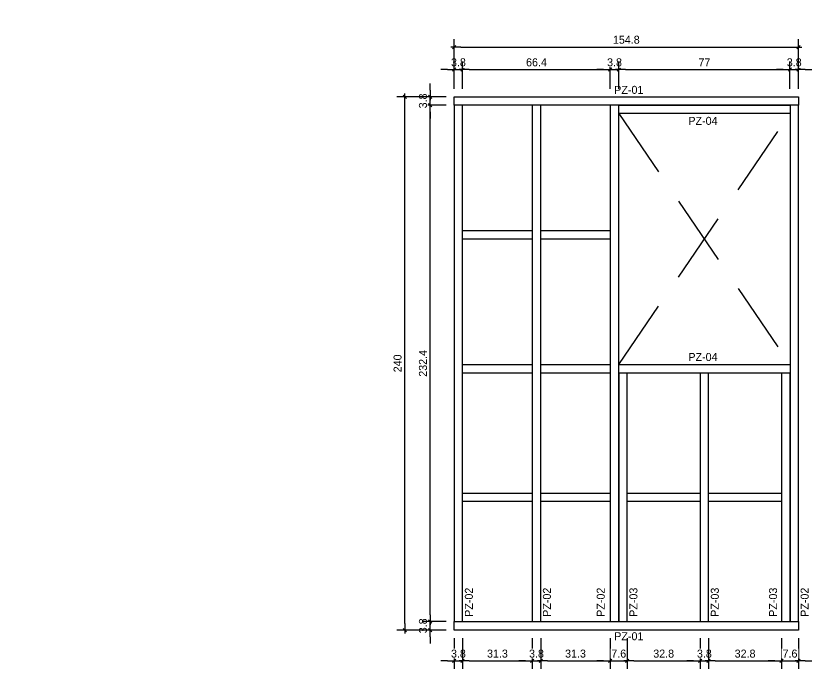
# Model space of a CAD drawing. Header units: millimetres. Extents: x 19458 to 19801, y 4351 to 4752.
# Drawn here: x 19529.226 to 19532.841, y 4504.776 to 4507.75 of the extents above; entities that cross this region are included whole.
import ezdxf

# ---------------------------------------------------------------- set-up
doc = ezdxf.new("R2010")
doc.units = ezdxf.units.MM
doc.linetypes.add('HIDDEN2', pattern=[4.7625, 3.175, -1.5875])
for name, color, linetype in [('0 @ 0.2', 7, 'Continuous'), ('cotas', 1, 'Continuous'), ('cotas @ 300', 1, 'Continuous'), ('cotas @ 400', 1, 'Continuous'), ('cotas @ 500', 1, 'Continuous'), ('PANELES PARED', 2, 'Continuous'), ('TEXTO @ 0.2', 2, 'Continuous')]:
    doc.layers.add(name, color=color, linetype=linetype)
doc.styles.add('century gothic', font='GOTHIC.TTF')
doc.styles.add('COTAS SMC', font='GOTHIC.TTF')
doc.dimstyles.new('ANOTATIVE 100 SMCONSTRUCCIONES', dxfattribs={"dimscale": 0, "dimtxt": 0.18, "dimasz": 0.15, "dimexe": 0.18, "dimexo": 0.09, "dimgap": 0.1, "dimtad": 1, "dimzin": 0, "dimdsep": 46, "dimtxsty": 'century gothic', "dimblk1": 'FLECHA1', "dimblk2": 'FLECHA1', "dimsah": 1, "dimcen": 0.18, "dimdle": 0.075, "dimclrd": 1, "dimclre": 1, "dimclrt": 2, "dimaunit": 1, "dimadec": 0, "dimazin": 0, "dimtfac": 0.75, "dimtix": 1, "dimtmove": 2, "dimatfit": 3, "dimfxl": 0.09, "dimtvp": 1.5, "dimtfill": 1, "dimtolj": 1, "dimtzin": 0, "dimarcsym": 0})
doc.dimstyles.new('ANOTATIVE CM SMCONSTRUCCIONES', dxfattribs={"dimscale": 0, "dimtxt": 0.18, "dimasz": 0.15, "dimexe": 0.18, "dimexo": 0.18, "dimgap": 0.07, "dimtad": 1, "dimdec": 1, "dimlfac": 100, "dimdsep": 46, "dimtxsty": 'century gothic', "dimblk1": 'FLECHA1', "dimblk2": 'FLECHA1', "dimsah": 1, "dimcen": 0.18, "dimdle": 0.075, "dimclrd": 1, "dimclre": 1, "dimclrt": 2, "dimaunit": 1, "dimadec": 0, "dimazin": 2, "dimtfac": 0.75, "dimtdec": 1, "dimtix": 1, "dimtmove": 2, "dimatfit": 3, "dimfxl": 0.09, "dimtvp": 1.5, "dimtfill": 1, "dimtolj": 1, "dimtzin": 0, "dimarcsym": 0})
doc.dimstyles.new('PIES SMCONSTRUCCIONES', dxfattribs={"dimscale": 0, "dimtxt": 0.18, "dimasz": 0.2, "dimexe": 0.18, "dimexo": 0, "dimgap": 0.1, "dimtad": 1, "dimdec": 0, "dimlfac": 39.370079, "dimzin": 0, "dimdsep": 46, "dimlunit": 4, "dimtxsty": 'COTAS SMC', "dimblk1": 'FLECHA1', "dimblk2": 'FLECHA1', "dimsah": 1, "dimcen": 0.2, "dimdle": 0.075, "dimclrd": 1, "dimclre": 1, "dimclrt": 2, "dimaunit": 1, "dimadec": 0, "dimazin": 0, "dimtfac": 0.75, "dimtdec": 0, "dimtix": 1, "dimtmove": 2, "dimatfit": 3, "dimfxl": 0.09, "dimtvp": 1.5, "dimtfill": 1, "dimtolj": 1, "dimtzin": 0, "dimarcsym": 0})

# ---------------------------------------------------------------- blocks, each defined once
blk = doc.blocks.new('FLECHA1')
at = {"color": 4}
blk.add_line((-0.246176, -0.248081), (0.248081, 0.25), dxfattribs=at)
at = {"color": 1}
blk.add_line((-1, 0), (0.496162, 0), dxfattribs=at)
blk = doc.blocks.new('*D1568')
at = {"layer": 'cotas', "color": 1, "lineweight": -2, "transparency": 16777216}
for p, q in [((19614.326, 4625.8448), (19614.326, 4700.8448)), ((19570.9836, 4550.8448), (19524.326, 4550.8448)), ((19614.326, 4548.4298), (19614.326, 4550.8448)), ((19570.5339, 4548.4298), (19524.326, 4548.4298)), ((19614.326, 4473.4298), (19614.326, 4398.4298))]:
    blk.add_line(p, q, dxfattribs=at)
at = {"layer": 'Defpoints', "color": 0, "transparency": 16777216}
for p in [(19614.326, 4550.8448), (19615.9836, 4550.8448), (19615.5339, 4548.4298)]:
    blk.add_point(p, dxfattribs=at)
at = {"layer": 'cotas', "color": 1, "lineweight": -2, "transparency": 16777216, "xscale": 75, "yscale": 75, "zscale": 75}
for p, rotation in [((19614.326, 4550.8448), 270), ((19614.326, 4548.4298), 90)]:
    blk.add_blockref('FLECHA1', p, dxfattribs=dict(at, rotation=rotation))
at = {"layer": 'cotas', "color": 2, "transparency": 16777216, "insert": (19517.3376, 4549.6373), "char_height": 90, "attachment_point": 5, "rotation": 90, "style": 'century gothic', "bg_fill": 3, "box_fill_scale": 1.1, "bg_fill_color": 256, "bg_fill_true_color": 13158600, "bg_fill_transparency": 0}
blk.add_mtext('\\A1;2.42', dxfattribs=at)
blk = doc.blocks.new('*D1614')
at = {"layer": 'cotas', "color": 1, "lineweight": -2, "transparency": 16777216}
for p, q in [((19614.326, 4595.8448), (19614.326, 4640.8448)), ((19588.9836, 4550.8448), (19560.326, 4550.8448)), ((19614.326, 4548.4298), (19614.326, 4550.8448)), ((19588.5339, 4548.4298), (19560.326, 4548.4298)), ((19614.326, 4503.4298), (19614.326, 4458.4298))]:
    blk.add_line(p, q, dxfattribs=at)
at = {"layer": 'Defpoints', "color": 0, "transparency": 16777216}
for p in [(19614.326, 4550.8448), (19615.9836, 4550.8448), (19615.5339, 4548.4298)]:
    blk.add_point(p, dxfattribs=at)
at = {"layer": 'cotas', "color": 1, "lineweight": -2, "transparency": 16777216, "xscale": 45, "yscale": 45, "zscale": 45}
for p, rotation in [((19614.326, 4550.8448), 270), ((19614.326, 4548.4298), 90)]:
    blk.add_blockref('FLECHA1', p, dxfattribs=dict(at, rotation=rotation))
at = {"layer": 'cotas', "color": 2, "transparency": 16777216, "insert": (19556.133, 4549.6373), "char_height": 54, "attachment_point": 5, "rotation": 90, "style": 'century gothic', "bg_fill": 3, "box_fill_scale": 1.1, "bg_fill_color": 256, "bg_fill_true_color": 13158600, "bg_fill_transparency": 0}
blk.add_mtext('\\A1;2.42', dxfattribs=at)
blk = doc.blocks.new('*D1620')
at = {"layer": 'cotas', "color": 1, "lineweight": -2, "transparency": 16777216}
for p, q in [((19614.326, 4610.8448), (19614.326, 4670.8448)), ((19579.9836, 4550.8448), (19542.326, 4550.8448)), ((19614.326, 4548.4298), (19614.326, 4550.8448)), ((19579.5339, 4548.4298), (19542.326, 4548.4298)), ((19614.326, 4488.4298), (19614.326, 4428.4298))]:
    blk.add_line(p, q, dxfattribs=at)
at = {"layer": 'Defpoints', "color": 0, "transparency": 16777216}
for p in [(19614.326, 4550.8448), (19615.9836, 4550.8448), (19615.5339, 4548.4298)]:
    blk.add_point(p, dxfattribs=at)
at = {"layer": 'cotas', "color": 1, "lineweight": -2, "transparency": 16777216, "xscale": 60, "yscale": 60, "zscale": 60}
for p, rotation in [((19614.326, 4550.8448), 270), ((19614.326, 4548.4298), 90)]:
    blk.add_blockref('FLECHA1', p, dxfattribs=dict(at, rotation=rotation))
at = {"layer": 'cotas', "color": 2, "transparency": 16777216, "insert": (19536.7353, 4549.6373), "char_height": 72, "attachment_point": 5, "rotation": 90, "style": 'century gothic', "bg_fill": 3, "box_fill_scale": 1.1, "bg_fill_color": 256, "bg_fill_true_color": 13158600, "bg_fill_transparency": 0}
blk.add_mtext('\\A1;2.42', dxfattribs=at)
blk = doc.blocks.new('*D1623')
at = {"layer": 'cotas', "color": 1, "lineweight": -2, "transparency": 16777216}
for p, q in [((19620.0128, 4651.7533), (19620.0128, 4751.7533)), ((19620.4168, 4551.7533), (19530.0128, 4551.7533)), ((19620.0128, 4550.5333), (19620.0128, 4551.7533)), ((19620.4168, 4550.5333), (19530.0128, 4550.5333)), ((19620.0128, 4450.5333), (19620.0128, 4350.5333))]:
    blk.add_line(p, q, dxfattribs=at)
at = {"layer": 'Defpoints', "color": 0, "transparency": 16777216}
for p in [(19620.0128, 4551.7533), (19620.4168, 4551.7533), (19620.4168, 4550.5333)]:
    blk.add_point(p, dxfattribs=at)
at = {"layer": 'cotas', "color": 1, "lineweight": -2, "transparency": 16777216, "xscale": 100, "yscale": 100, "zscale": 100}
for p, rotation in [((19620.0128, 4551.7533), 270), ((19620.0128, 4550.5333), 90)]:
    blk.add_blockref('FLECHA1', p, dxfattribs=dict(at, rotation=rotation))
at = {"layer": 'cotas', "color": 2, "transparency": 16777216, "insert": (19523.8809, 4551.1433), "char_height": 90, "attachment_point": 5, "rotation": 90, "style": 'COTAS SMC', "bg_fill": 3, "box_fill_scale": 1.1, "bg_fill_color": 256, "bg_fill_true_color": 13158600, "bg_fill_transparency": 0}
blk.add_mtext("\\A1;4'", dxfattribs=at)
blk = doc.blocks.new('PP6')
at = {"layer": 'PANELES PARED', "color": 8, "linetype": 'HIDDEN2', "ltscale": 0.1}
for p, q in [((19434.1009, 4498.7212), (19434.8709, 4497.5918)), ((19434.1009, 4497.5918), (19434.8709, 4498.7212))]:
    blk.add_line(p, q, dxfattribs=at)
at = {"layer": 'PANELES PARED'}
for points in [[(19434.9089, 4498.7972), (19434.9089, 4498.7592), (19433.3609, 4498.7592), (19433.3609, 4498.7972)], [(19433.3989, 4498.7592), (19433.3609, 4498.7592), (19433.3609, 4496.4352), (19433.3989, 4496.4352)], [(19433.7499, 4498.7592), (19433.7119, 4498.7592), (19433.7119, 4496.4352), (19433.7499, 4496.4352)], [(19434.1009, 4498.7592), (19434.0629, 4498.7592), (19434.0629, 4496.4352), (19434.1009, 4496.4352)], [(19434.8709, 4498.7592), (19434.8709, 4498.7212), (19434.1009, 4498.7212), (19434.1009, 4498.7592)], [(19434.9089, 4498.7592), (19434.8709, 4498.7592), (19434.8709, 4496.4352), (19434.9089, 4496.4352)], [(19433.7119, 4498.1945), (19433.7119, 4498.1565), (19433.3989, 4498.1565), (19433.3989, 4498.1945)], [(19434.0629, 4498.1945), (19434.0629, 4498.1565), (19433.7499, 4498.1565), (19433.7499, 4498.1945)], [(19433.7119, 4497.5918), (19433.7119, 4497.5538), (19433.3989, 4497.5538), (19433.3989, 4497.5918)], [(19434.0629, 4497.5918), (19434.0629, 4497.5538), (19433.7499, 4497.5538), (19433.7499, 4497.5918)], [(19434.8709, 4497.5918), (19434.8709, 4497.5538), (19434.1009, 4497.5538), (19434.1009, 4497.5918)], [(19434.1389, 4497.5538), (19434.1009, 4497.5538), (19434.1009, 4496.4352), (19434.1389, 4496.4352)], [(19434.5049, 4497.5538), (19434.4669, 4497.5538), (19434.4669, 4496.4352), (19434.5049, 4496.4352)], [(19434.8709, 4497.5538), (19434.8329, 4497.5538), (19434.8329, 4496.4352), (19434.8709, 4496.4352)], [(19433.7119, 4497.0135), (19433.7119, 4496.9755), (19433.3989, 4496.9755), (19433.3989, 4497.0135)], [(19434.0629, 4497.0135), (19434.0629, 4496.9755), (19433.7499, 4496.9755), (19433.7499, 4497.0135)], [(19434.4669, 4497.0135), (19434.4669, 4496.9755), (19434.1389, 4496.9755), (19434.1389, 4497.0135)], [(19434.8329, 4497.0135), (19434.8329, 4496.9755), (19434.5049, 4496.9755), (19434.5049, 4497.0135)], [(19434.9089, 4496.4352), (19434.9089, 4496.3972), (19433.3609, 4496.3972), (19433.3609, 4496.4352)]]:
    blk.add_lwpolyline(points, close=True, dxfattribs=at)
blk = doc.blocks.new('*D313')
at = {"color": 1, "lineweight": -2, "transparency": 16777216}
for p, q in [((19531.0888, 4505.0553), (19531.0888, 4505.0853)), ((19531.1602, 4505.0253), (19531.0528, 4505.0253)), ((19531.0888, 4504.9873), (19531.0888, 4505.0253)), ((19531.1602, 4504.9873), (19531.0528, 4504.9873)), ((19531.0888, 4504.9573), (19531.0888, 4504.9273))]:
    blk.add_line(p, q, dxfattribs=at)
at = {"layer": 'Defpoints', "color": 0, "transparency": 16777216}
for p in [(19531.1962, 4505.0253), (19531.1962, 4504.9873)]:
    blk.add_point(p, dxfattribs=at)
at = {"color": 1, "lineweight": -2, "transparency": 16777216, "xscale": 0.03, "yscale": 0.03, "zscale": 0.03}
for p, rotation in [((19531.0888, 4505.0253), 270), ((19531.0888, 4504.9873), 90)]:
    blk.add_blockref('FLECHA1', p, dxfattribs=dict(at, rotation=rotation))
at = {"color": 2, "transparency": 16777216, "insert": (19531.0559, 4505.0063), "char_height": 0.036, "attachment_point": 5, "rotation": 90, "style": 'century gothic', "bg_fill": 3, "box_fill_scale": 1.1, "bg_fill_color": 256, "bg_fill_true_color": 13158600, "bg_fill_transparency": 0}
blk.add_mtext('\\A1;3.8', dxfattribs=at)
at = {"layer": 'Defpoints', "color": 0, "transparency": 16777216}
blk.add_point((19531.0888, 4505.0253), dxfattribs=at)
blk = doc.blocks.new('*D314')
at = {"color": 1, "lineweight": -2, "transparency": 16777216}
for p, q in [((19531.1602, 4507.3493), (19531.0528, 4507.3493)), ((19531.0888, 4505.0553), (19531.0888, 4507.3193)), ((19531.1602, 4505.0253), (19531.0528, 4505.0253))]:
    blk.add_line(p, q, dxfattribs=at)
at = {"layer": 'Defpoints', "color": 0, "transparency": 16777216}
for p in [(19531.0888, 4507.3493), (19531.1962, 4507.3493), (19531.1962, 4505.0253)]:
    blk.add_point(p, dxfattribs=at)
at = {"color": 1, "lineweight": -2, "transparency": 16777216, "xscale": 0.03, "yscale": 0.03, "zscale": 0.03}
for p, rotation in [((19531.0888, 4507.3493), 90), ((19531.0888, 4505.0253), 270)]:
    blk.add_blockref('FLECHA1', p, dxfattribs=dict(at, rotation=rotation))
at = {"color": 2, "transparency": 16777216, "insert": (19531.0559, 4506.1873), "char_height": 0.036, "attachment_point": 5, "rotation": 90, "style": 'century gothic', "bg_fill": 3, "box_fill_scale": 1.1, "bg_fill_color": 256, "bg_fill_true_color": 13158600, "bg_fill_transparency": 0}
blk.add_mtext('\\A1;232.4', dxfattribs=at)
blk = doc.blocks.new('*D315')
at = {"color": 1, "lineweight": -2, "transparency": 16777216}
for p, q in [((19531.0888, 4507.4173), (19531.0888, 4507.4473)), ((19531.1602, 4507.3873), (19531.0528, 4507.3873)), ((19531.0888, 4507.3493), (19531.0888, 4507.3873)), ((19531.1602, 4507.3493), (19531.0528, 4507.3493)), ((19531.0888, 4507.3193), (19531.0888, 4507.2893))]:
    blk.add_line(p, q, dxfattribs=at)
at = {"layer": 'Defpoints', "color": 0, "transparency": 16777216}
for p in [(19531.1962, 4507.3873), (19531.1962, 4507.3493)]:
    blk.add_point(p, dxfattribs=at)
at = {"color": 1, "lineweight": -2, "transparency": 16777216, "xscale": 0.03, "yscale": 0.03, "zscale": 0.03}
for p, rotation in [((19531.0888, 4507.3873), 270), ((19531.0888, 4507.3493), 90)]:
    blk.add_blockref('FLECHA1', p, dxfattribs=dict(at, rotation=rotation))
at = {"color": 2, "transparency": 16777216, "insert": (19531.0559, 4507.3683), "char_height": 0.036, "attachment_point": 5, "rotation": 90, "style": 'century gothic', "bg_fill": 3, "box_fill_scale": 1.1, "bg_fill_color": 256, "bg_fill_true_color": 13158600, "bg_fill_transparency": 0}
blk.add_mtext('\\A1;3.8', dxfattribs=at)
at = {"layer": 'Defpoints', "color": 0, "transparency": 16777216}
blk.add_point((19531.0888, 4507.3873), dxfattribs=at)
blk = doc.blocks.new('*D316')
at = {"color": 1, "lineweight": -2, "transparency": 16777216}
for p, q in [((19531.1602, 4507.3873), (19530.9387, 4507.3873)), ((19530.9747, 4505.0173), (19530.9747, 4507.3573)), ((19531.1602, 4504.9873), (19530.9387, 4504.9873))]:
    blk.add_line(p, q, dxfattribs=at)
at = {"layer": 'Defpoints', "color": 0, "transparency": 16777216}
for p in [(19530.9747, 4507.3873), (19531.1962, 4507.3873), (19531.1962, 4504.9873)]:
    blk.add_point(p, dxfattribs=at)
at = {"color": 1, "lineweight": -2, "transparency": 16777216, "xscale": 0.03, "yscale": 0.03, "zscale": 0.03}
for p, rotation in [((19530.9747, 4507.3873), 90), ((19530.9747, 4504.9873), 270)]:
    blk.add_blockref('FLECHA1', p, dxfattribs=dict(at, rotation=rotation))
at = {"color": 2, "transparency": 16777216, "insert": (19530.9418, 4506.1873), "char_height": 0.036, "attachment_point": 5, "rotation": 90, "style": 'century gothic', "bg_fill": 3, "box_fill_scale": 1.1, "bg_fill_color": 256, "bg_fill_true_color": 13158600, "bg_fill_transparency": 0}
blk.add_mtext('\\A1;240', dxfattribs=at)
blk = doc.blocks.new('*D317')
at = {"color": 1, "lineweight": -2, "transparency": 16777216}
for p, q in [((19531.1962, 4507.4233), (19531.1962, 4507.545)), ((19531.2342, 4507.4233), (19531.2342, 4507.545)), ((19531.1662, 4507.509), (19531.1362, 4507.509)), ((19531.1962, 4507.509), (19531.2342, 4507.509)), ((19531.2642, 4507.509), (19531.2942, 4507.509))]:
    blk.add_line(p, q, dxfattribs=at)
at = {"layer": 'Defpoints', "color": 0, "transparency": 16777216}
for p in [(19531.1962, 4507.3873), (19531.2342, 4507.3873)]:
    blk.add_point(p, dxfattribs=at)
at = {"color": 1, "lineweight": -2, "transparency": 16777216, "xscale": 0.03, "yscale": 0.03, "zscale": 0.03}
blk.add_blockref('FLECHA1', (19531.1962, 4507.509), dxfattribs=at)
at = {"color": 1, "lineweight": -2, "transparency": 16777216, "xscale": 0.03, "yscale": 0.03, "zscale": 0.03, "rotation": 180}
blk.add_blockref('FLECHA1', (19531.2342, 4507.509), dxfattribs=at)
at = {"color": 2, "transparency": 16777216, "insert": (19531.2152, 4507.5419), "char_height": 0.036, "attachment_point": 5, "style": 'century gothic', "bg_fill": 3, "box_fill_scale": 1.1, "bg_fill_color": 256, "bg_fill_true_color": 13158600, "bg_fill_transparency": 0}
blk.add_mtext('\\A1;3.8', dxfattribs=at)
at = {"layer": 'Defpoints', "color": 0, "transparency": 16777216}
blk.add_point((19531.2342, 4507.509), dxfattribs=at)
blk = doc.blocks.new('*D318')
at = {"color": 1, "lineweight": -2, "transparency": 16777216}
for p, q in [((19531.2342, 4507.4233), (19531.2342, 4507.545)), ((19531.8982, 4507.4233), (19531.8982, 4507.545)), ((19531.2642, 4507.509), (19531.8682, 4507.509))]:
    blk.add_line(p, q, dxfattribs=at)
at = {"layer": 'Defpoints', "color": 0, "transparency": 16777216}
for p in [(19531.8982, 4507.509), (19531.2342, 4507.3873), (19531.8982, 4507.3873)]:
    blk.add_point(p, dxfattribs=at)
at = {"color": 1, "lineweight": -2, "transparency": 16777216, "xscale": 0.03, "yscale": 0.03, "zscale": 0.03, "rotation": 180}
blk.add_blockref('FLECHA1', (19531.2342, 4507.509), dxfattribs=at)
at = {"color": 1, "lineweight": -2, "transparency": 16777216, "xscale": 0.03, "yscale": 0.03, "zscale": 0.03}
blk.add_blockref('FLECHA1', (19531.8982, 4507.509), dxfattribs=at)
at = {"color": 2, "transparency": 16777216, "insert": (19531.5662, 4507.5419), "char_height": 0.036, "attachment_point": 5, "style": 'century gothic', "bg_fill": 3, "box_fill_scale": 1.1, "bg_fill_color": 256, "bg_fill_true_color": 13158600, "bg_fill_transparency": 0}
blk.add_mtext('\\A1;66.4', dxfattribs=at)
blk = doc.blocks.new('*D319')
at = {"color": 1, "lineweight": -2, "transparency": 16777216}
for p, q in [((19532.7062, 4507.4233), (19532.7062, 4507.545)), ((19532.7442, 4507.4233), (19532.7442, 4507.545)), ((19532.6762, 4507.509), (19532.6462, 4507.509)), ((19532.7062, 4507.509), (19532.7442, 4507.509)), ((19532.7742, 4507.509), (19532.8042, 4507.509))]:
    blk.add_line(p, q, dxfattribs=at)
at = {"layer": 'Defpoints', "color": 0, "transparency": 16777216}
for p in [(19532.7062, 4507.3873), (19532.7442, 4507.3873)]:
    blk.add_point(p, dxfattribs=at)
at = {"color": 1, "lineweight": -2, "transparency": 16777216, "xscale": 0.03, "yscale": 0.03, "zscale": 0.03}
blk.add_blockref('FLECHA1', (19532.7062, 4507.509), dxfattribs=at)
at = {"color": 1, "lineweight": -2, "transparency": 16777216, "xscale": 0.03, "yscale": 0.03, "zscale": 0.03, "rotation": 180}
blk.add_blockref('FLECHA1', (19532.7442, 4507.509), dxfattribs=at)
at = {"color": 2, "transparency": 16777216, "insert": (19532.7252, 4507.5419), "char_height": 0.036, "attachment_point": 5, "style": 'century gothic', "bg_fill": 3, "box_fill_scale": 1.1, "bg_fill_color": 256, "bg_fill_true_color": 13158600, "bg_fill_transparency": 0}
blk.add_mtext('\\A1;3.8', dxfattribs=at)
at = {"layer": 'Defpoints', "color": 0, "transparency": 16777216}
blk.add_point((19532.7442, 4507.509), dxfattribs=at)
blk = doc.blocks.new('*D320')
at = {"color": 1, "lineweight": -2, "transparency": 16777216}
for p, q in [((19531.1962, 4507.4233), (19531.1962, 4507.6466)), ((19532.7442, 4507.4233), (19532.7442, 4507.6466)), ((19531.2262, 4507.6106), (19532.7142, 4507.6106))]:
    blk.add_line(p, q, dxfattribs=at)
at = {"layer": 'Defpoints', "color": 0, "transparency": 16777216}
for p in [(19532.7442, 4507.6106), (19531.1962, 4507.3873), (19532.7442, 4507.3873)]:
    blk.add_point(p, dxfattribs=at)
at = {"color": 1, "lineweight": -2, "transparency": 16777216, "xscale": 0.03, "yscale": 0.03, "zscale": 0.03, "rotation": 180}
blk.add_blockref('FLECHA1', (19531.1962, 4507.6106), dxfattribs=at)
at = {"color": 1, "lineweight": -2, "transparency": 16777216, "xscale": 0.03, "yscale": 0.03, "zscale": 0.03}
blk.add_blockref('FLECHA1', (19532.7442, 4507.6106), dxfattribs=at)
at = {"color": 2, "transparency": 16777216, "insert": (19531.9702, 4507.6435), "char_height": 0.036, "attachment_point": 5, "style": 'century gothic', "bg_fill": 3, "box_fill_scale": 1.1, "bg_fill_color": 256, "bg_fill_true_color": 13158600, "bg_fill_transparency": 0}
blk.add_mtext('\\A1;154.8', dxfattribs=at)
blk = doc.blocks.new('*D321')
at = {"color": 1, "lineweight": -2, "transparency": 16777216}
for p, q in [((19531.8982, 4507.4233), (19531.8982, 4507.545)), ((19531.9362, 4507.4233), (19531.9362, 4507.545)), ((19531.8682, 4507.509), (19531.8382, 4507.509)), ((19531.8982, 4507.509), (19531.9362, 4507.509)), ((19531.9662, 4507.509), (19531.9962, 4507.509))]:
    blk.add_line(p, q, dxfattribs=at)
at = {"layer": 'Defpoints', "color": 0, "transparency": 16777216}
for p in [(19531.8982, 4507.3873), (19531.9362, 4507.3873)]:
    blk.add_point(p, dxfattribs=at)
at = {"color": 1, "lineweight": -2, "transparency": 16777216, "xscale": 0.03, "yscale": 0.03, "zscale": 0.03}
blk.add_blockref('FLECHA1', (19531.8982, 4507.509), dxfattribs=at)
at = {"color": 1, "lineweight": -2, "transparency": 16777216, "xscale": 0.03, "yscale": 0.03, "zscale": 0.03, "rotation": 180}
blk.add_blockref('FLECHA1', (19531.9362, 4507.509), dxfattribs=at)
at = {"color": 2, "transparency": 16777216, "insert": (19531.9172, 4507.5419), "char_height": 0.036, "attachment_point": 5, "style": 'century gothic', "bg_fill": 3, "box_fill_scale": 1.1, "bg_fill_color": 256, "bg_fill_true_color": 13158600, "bg_fill_transparency": 0}
blk.add_mtext('\\A1;3.8', dxfattribs=at)
at = {"layer": 'Defpoints', "color": 0, "transparency": 16777216}
blk.add_point((19531.9362, 4507.509), dxfattribs=at)
blk = doc.blocks.new('*D322')
at = {"color": 1, "lineweight": -2, "transparency": 16777216}
for p, q in [((19531.9362, 4507.4233), (19531.9362, 4507.545)), ((19532.7062, 4507.4233), (19532.7062, 4507.545)), ((19531.9662, 4507.509), (19532.6762, 4507.509))]:
    blk.add_line(p, q, dxfattribs=at)
at = {"layer": 'Defpoints', "color": 0, "transparency": 16777216}
for p in [(19532.7062, 4507.509), (19531.9362, 4507.3873), (19532.7062, 4507.3873)]:
    blk.add_point(p, dxfattribs=at)
at = {"color": 1, "lineweight": -2, "transparency": 16777216, "xscale": 0.03, "yscale": 0.03, "zscale": 0.03, "rotation": 180}
blk.add_blockref('FLECHA1', (19531.9362, 4507.509), dxfattribs=at)
at = {"color": 1, "lineweight": -2, "transparency": 16777216, "xscale": 0.03, "yscale": 0.03, "zscale": 0.03}
blk.add_blockref('FLECHA1', (19532.7062, 4507.509), dxfattribs=at)
at = {"color": 2, "transparency": 16777216, "insert": (19532.3212, 4507.5414), "char_height": 0.036, "attachment_point": 5, "style": 'century gothic', "bg_fill": 3, "box_fill_scale": 1.1, "bg_fill_color": 256, "bg_fill_true_color": 13158600, "bg_fill_transparency": 0}
blk.add_mtext('\\A1;77', dxfattribs=at)
blk = doc.blocks.new('*D338')
at = {"color": 1, "lineweight": -2, "transparency": 16777216}
for p, q in [((19531.1962, 4504.9513), (19531.1962, 4504.8121)), ((19531.2342, 4504.9513), (19531.2342, 4504.8121)), ((19531.1662, 4504.8481), (19531.1362, 4504.8481)), ((19531.1962, 4504.8481), (19531.2342, 4504.8481)), ((19531.2642, 4504.8481), (19531.2942, 4504.8481))]:
    blk.add_line(p, q, dxfattribs=at)
at = {"layer": 'Defpoints', "color": 0, "transparency": 16777216}
for p in [(19531.1962, 4504.9873), (19531.2342, 4504.9873)]:
    blk.add_point(p, dxfattribs=at)
at = {"color": 1, "lineweight": -2, "transparency": 16777216, "xscale": 0.03, "yscale": 0.03, "zscale": 0.03}
blk.add_blockref('FLECHA1', (19531.1962, 4504.8481), dxfattribs=at)
at = {"color": 1, "lineweight": -2, "transparency": 16777216, "xscale": 0.03, "yscale": 0.03, "zscale": 0.03, "rotation": 180}
blk.add_blockref('FLECHA1', (19531.2342, 4504.8481), dxfattribs=at)
at = {"color": 2, "transparency": 16777216, "insert": (19531.2152, 4504.881), "char_height": 0.036, "attachment_point": 5, "style": 'century gothic', "bg_fill": 3, "box_fill_scale": 1.1, "bg_fill_color": 256, "bg_fill_true_color": 13158600, "bg_fill_transparency": 0}
blk.add_mtext('\\A1;3.8', dxfattribs=at)
at = {"layer": 'Defpoints', "color": 0, "transparency": 16777216}
blk.add_point((19531.2342, 4504.8481), dxfattribs=at)
blk = doc.blocks.new('*D339')
at = {"color": 1, "lineweight": -2, "transparency": 16777216}
for p, q in [((19531.2342, 4504.9513), (19531.2342, 4504.8121)), ((19531.5472, 4504.9513), (19531.5472, 4504.8121)), ((19531.2642, 4504.8481), (19531.5172, 4504.8481))]:
    blk.add_line(p, q, dxfattribs=at)
at = {"layer": 'Defpoints', "color": 0, "transparency": 16777216}
for p in [(19531.2342, 4504.9873), (19531.5472, 4504.9873), (19531.5472, 4504.8481)]:
    blk.add_point(p, dxfattribs=at)
at = {"color": 1, "lineweight": -2, "transparency": 16777216, "xscale": 0.03, "yscale": 0.03, "zscale": 0.03, "rotation": 180}
blk.add_blockref('FLECHA1', (19531.2342, 4504.8481), dxfattribs=at)
at = {"color": 1, "lineweight": -2, "transparency": 16777216, "xscale": 0.03, "yscale": 0.03, "zscale": 0.03}
blk.add_blockref('FLECHA1', (19531.5472, 4504.8481), dxfattribs=at)
at = {"color": 2, "transparency": 16777216, "insert": (19531.3907, 4504.881), "char_height": 0.036, "attachment_point": 5, "style": 'century gothic', "bg_fill": 3, "box_fill_scale": 1.1, "bg_fill_color": 256, "bg_fill_true_color": 13158600, "bg_fill_transparency": 0}
blk.add_mtext('\\A1;31.3', dxfattribs=at)
blk = doc.blocks.new('*D340')
at = {"color": 1, "lineweight": -2, "transparency": 16777216}
for p, q in [((19531.5472, 4504.9513), (19531.5472, 4504.8121)), ((19531.5852, 4504.9513), (19531.5852, 4504.8121)), ((19531.5172, 4504.8481), (19531.4872, 4504.8481)), ((19531.5472, 4504.8481), (19531.5852, 4504.8481)), ((19531.6152, 4504.8481), (19531.6452, 4504.8481))]:
    blk.add_line(p, q, dxfattribs=at)
at = {"layer": 'Defpoints', "color": 0, "transparency": 16777216}
for p in [(19531.5472, 4504.9873), (19531.5852, 4504.9873)]:
    blk.add_point(p, dxfattribs=at)
at = {"color": 1, "lineweight": -2, "transparency": 16777216, "xscale": 0.03, "yscale": 0.03, "zscale": 0.03}
blk.add_blockref('FLECHA1', (19531.5472, 4504.8481), dxfattribs=at)
at = {"color": 1, "lineweight": -2, "transparency": 16777216, "xscale": 0.03, "yscale": 0.03, "zscale": 0.03, "rotation": 180}
blk.add_blockref('FLECHA1', (19531.5852, 4504.8481), dxfattribs=at)
at = {"color": 2, "transparency": 16777216, "insert": (19531.5662, 4504.881), "char_height": 0.036, "attachment_point": 5, "style": 'century gothic', "bg_fill": 3, "box_fill_scale": 1.1, "bg_fill_color": 256, "bg_fill_true_color": 13158600, "bg_fill_transparency": 0}
blk.add_mtext('\\A1;3.8', dxfattribs=at)
at = {"layer": 'Defpoints', "color": 0, "transparency": 16777216}
blk.add_point((19531.5852, 4504.8481), dxfattribs=at)
blk = doc.blocks.new('*D341')
at = {"color": 1, "lineweight": -2, "transparency": 16777216}
for p, q in [((19531.5852, 4504.9513), (19531.5852, 4504.8121)), ((19531.8982, 4504.9513), (19531.8982, 4504.8121)), ((19531.6152, 4504.8481), (19531.8682, 4504.8481))]:
    blk.add_line(p, q, dxfattribs=at)
at = {"layer": 'Defpoints', "color": 0, "transparency": 16777216}
for p in [(19531.5852, 4504.9873), (19531.8982, 4504.9873), (19531.8982, 4504.8481)]:
    blk.add_point(p, dxfattribs=at)
at = {"color": 1, "lineweight": -2, "transparency": 16777216, "xscale": 0.03, "yscale": 0.03, "zscale": 0.03, "rotation": 180}
blk.add_blockref('FLECHA1', (19531.5852, 4504.8481), dxfattribs=at)
at = {"color": 1, "lineweight": -2, "transparency": 16777216, "xscale": 0.03, "yscale": 0.03, "zscale": 0.03}
blk.add_blockref('FLECHA1', (19531.8982, 4504.8481), dxfattribs=at)
at = {"color": 2, "transparency": 16777216, "insert": (19531.7417, 4504.881), "char_height": 0.036, "attachment_point": 5, "style": 'century gothic', "bg_fill": 3, "box_fill_scale": 1.1, "bg_fill_color": 256, "bg_fill_true_color": 13158600, "bg_fill_transparency": 0}
blk.add_mtext('\\A1;31.3', dxfattribs=at)
blk = doc.blocks.new('*D342')
at = {"color": 1, "lineweight": -2, "transparency": 16777216}
for p, q in [((19531.8982, 4504.9513), (19531.8982, 4504.8121)), ((19531.9742, 4504.9513), (19531.9742, 4504.8121)), ((19531.8682, 4504.8481), (19531.8382, 4504.8481)), ((19531.8982, 4504.8481), (19531.9742, 4504.8481)), ((19532.0042, 4504.8481), (19532.0342, 4504.8481))]:
    blk.add_line(p, q, dxfattribs=at)
at = {"layer": 'Defpoints', "color": 0, "transparency": 16777216}
for p in [(19531.8982, 4504.9873), (19531.9742, 4504.9873)]:
    blk.add_point(p, dxfattribs=at)
at = {"color": 1, "lineweight": -2, "transparency": 16777216, "xscale": 0.03, "yscale": 0.03, "zscale": 0.03}
blk.add_blockref('FLECHA1', (19531.8982, 4504.8481), dxfattribs=at)
at = {"color": 1, "lineweight": -2, "transparency": 16777216, "xscale": 0.03, "yscale": 0.03, "zscale": 0.03, "rotation": 180}
blk.add_blockref('FLECHA1', (19531.9742, 4504.8481), dxfattribs=at)
at = {"color": 2, "transparency": 16777216, "insert": (19531.9362, 4504.881), "char_height": 0.036, "attachment_point": 5, "style": 'century gothic', "bg_fill": 3, "box_fill_scale": 1.1, "bg_fill_color": 256, "bg_fill_true_color": 13158600, "bg_fill_transparency": 0}
blk.add_mtext('\\A1;7.6', dxfattribs=at)
at = {"layer": 'Defpoints', "color": 0, "transparency": 16777216}
blk.add_point((19531.9742, 4504.8481), dxfattribs=at)
blk = doc.blocks.new('*D343')
at = {"color": 1, "lineweight": -2, "transparency": 16777216}
for p, q in [((19531.9742, 4504.9513), (19531.9742, 4504.8121)), ((19532.3022, 4504.9513), (19532.3022, 4504.8121)), ((19532.0042, 4504.8481), (19532.2722, 4504.8481))]:
    blk.add_line(p, q, dxfattribs=at)
at = {"layer": 'Defpoints', "color": 0, "transparency": 16777216}
for p in [(19531.9742, 4504.9873), (19532.3022, 4504.9873), (19532.3022, 4504.8481)]:
    blk.add_point(p, dxfattribs=at)
at = {"color": 1, "lineweight": -2, "transparency": 16777216, "xscale": 0.03, "yscale": 0.03, "zscale": 0.03, "rotation": 180}
blk.add_blockref('FLECHA1', (19531.9742, 4504.8481), dxfattribs=at)
at = {"color": 1, "lineweight": -2, "transparency": 16777216, "xscale": 0.03, "yscale": 0.03, "zscale": 0.03}
blk.add_blockref('FLECHA1', (19532.3022, 4504.8481), dxfattribs=at)
at = {"color": 2, "transparency": 16777216, "insert": (19532.1382, 4504.881), "char_height": 0.036, "attachment_point": 5, "style": 'century gothic', "bg_fill": 3, "box_fill_scale": 1.1, "bg_fill_color": 256, "bg_fill_true_color": 13158600, "bg_fill_transparency": 0}
blk.add_mtext('\\A1;32.8', dxfattribs=at)
blk = doc.blocks.new('*D344')
at = {"color": 1, "lineweight": -2, "transparency": 16777216}
for p, q in [((19532.3022, 4504.9513), (19532.3022, 4504.8121)), ((19532.3402, 4504.9513), (19532.3402, 4504.8121)), ((19532.2722, 4504.8481), (19532.2422, 4504.8481)), ((19532.3022, 4504.8481), (19532.3402, 4504.8481)), ((19532.3702, 4504.8481), (19532.4002, 4504.8481))]:
    blk.add_line(p, q, dxfattribs=at)
at = {"layer": 'Defpoints', "color": 0, "transparency": 16777216}
for p in [(19532.3022, 4504.9873), (19532.3402, 4504.9873)]:
    blk.add_point(p, dxfattribs=at)
at = {"color": 1, "lineweight": -2, "transparency": 16777216, "xscale": 0.03, "yscale": 0.03, "zscale": 0.03}
blk.add_blockref('FLECHA1', (19532.3022, 4504.8481), dxfattribs=at)
at = {"color": 1, "lineweight": -2, "transparency": 16777216, "xscale": 0.03, "yscale": 0.03, "zscale": 0.03, "rotation": 180}
blk.add_blockref('FLECHA1', (19532.3402, 4504.8481), dxfattribs=at)
at = {"color": 2, "transparency": 16777216, "insert": (19532.3212, 4504.881), "char_height": 0.036, "attachment_point": 5, "style": 'century gothic', "bg_fill": 3, "box_fill_scale": 1.1, "bg_fill_color": 256, "bg_fill_true_color": 13158600, "bg_fill_transparency": 0}
blk.add_mtext('\\A1;3.8', dxfattribs=at)
at = {"layer": 'Defpoints', "color": 0, "transparency": 16777216}
blk.add_point((19532.3402, 4504.8481), dxfattribs=at)
blk = doc.blocks.new('*D345')
at = {"color": 1, "lineweight": -2, "transparency": 16777216}
for p, q in [((19532.3402, 4504.9513), (19532.3402, 4504.8121)), ((19532.6682, 4504.9513), (19532.6682, 4504.8121)), ((19532.3702, 4504.8481), (19532.6382, 4504.8481))]:
    blk.add_line(p, q, dxfattribs=at)
at = {"layer": 'Defpoints', "color": 0, "transparency": 16777216}
for p in [(19532.3402, 4504.9873), (19532.6682, 4504.9873), (19532.6682, 4504.8481)]:
    blk.add_point(p, dxfattribs=at)
at = {"color": 1, "lineweight": -2, "transparency": 16777216, "xscale": 0.03, "yscale": 0.03, "zscale": 0.03, "rotation": 180}
blk.add_blockref('FLECHA1', (19532.3402, 4504.8481), dxfattribs=at)
at = {"color": 1, "lineweight": -2, "transparency": 16777216, "xscale": 0.03, "yscale": 0.03, "zscale": 0.03}
blk.add_blockref('FLECHA1', (19532.6682, 4504.8481), dxfattribs=at)
at = {"color": 2, "transparency": 16777216, "insert": (19532.5042, 4504.881), "char_height": 0.036, "attachment_point": 5, "style": 'century gothic', "bg_fill": 3, "box_fill_scale": 1.1, "bg_fill_color": 256, "bg_fill_true_color": 13158600, "bg_fill_transparency": 0}
blk.add_mtext('\\A1;32.8', dxfattribs=at)
blk = doc.blocks.new('*D346')
at = {"color": 1, "lineweight": -2, "transparency": 16777216}
for p, q in [((19532.6682, 4504.9513), (19532.6682, 4504.8121)), ((19532.7442, 4504.9513), (19532.7442, 4504.8121)), ((19532.6382, 4504.8481), (19532.6082, 4504.8481)), ((19532.6682, 4504.8481), (19532.7442, 4504.8481)), ((19532.7742, 4504.8481), (19532.8042, 4504.8481))]:
    blk.add_line(p, q, dxfattribs=at)
at = {"layer": 'Defpoints', "color": 0, "transparency": 16777216}
for p in [(19532.6682, 4504.9873), (19532.7442, 4504.9873)]:
    blk.add_point(p, dxfattribs=at)
at = {"color": 1, "lineweight": -2, "transparency": 16777216, "xscale": 0.03, "yscale": 0.03, "zscale": 0.03}
blk.add_blockref('FLECHA1', (19532.6682, 4504.8481), dxfattribs=at)
at = {"color": 1, "lineweight": -2, "transparency": 16777216, "xscale": 0.03, "yscale": 0.03, "zscale": 0.03, "rotation": 180}
blk.add_blockref('FLECHA1', (19532.7442, 4504.8481), dxfattribs=at)
at = {"color": 2, "transparency": 16777216, "insert": (19532.7062, 4504.881), "char_height": 0.036, "attachment_point": 5, "style": 'century gothic', "bg_fill": 3, "box_fill_scale": 1.1, "bg_fill_color": 256, "bg_fill_true_color": 13158600, "bg_fill_transparency": 0}
blk.add_mtext('\\A1;7.6', dxfattribs=at)
at = {"layer": 'Defpoints', "color": 0, "transparency": 16777216}
blk.add_point((19532.7442, 4504.8481), dxfattribs=at)
blk = doc.blocks.new('*U1729')
at = {"layer": 'cotas @ 500'}
dim = blk.add_linear_dim(base=(19614.3260382735, 4550.8448237801), p1=(19615.5338597089, 4548.4298237801), p2=(19615.9836080801, 4550.8448237801), angle=90, dimstyle='ANOTATIVE 100 SMCONSTRUCCIONES', override={"dimscale": 500, "dimtix": 1, "dimtofl": 1, "dimtmove": 1, "dimatfit": 1}, dxfattribs=at)
dim.commit()
dim.dimension.update_dxf_attribs({"geometry": '*D1568', "text_midpoint": (19517.3375950376, 4549.6373237801)})
at = {"layer": 'cotas @ 300'}
dim = blk.add_linear_dim(base=(19614.3260382735, 4550.8448237801), p1=(19615.5338597089, 4548.4298237801), p2=(19615.9836080801, 4550.8448237801), angle=90, dimstyle='ANOTATIVE 100 SMCONSTRUCCIONES', override={"dimscale": 300, "dimtix": 1, "dimtofl": 1, "dimtmove": 1, "dimatfit": 1}, dxfattribs=at)
dim.commit()
dim.dimension.update_dxf_attribs({"geometry": '*D1614', "text_midpoint": (19556.132972332, 4549.6373237801)})
at = {"layer": 'cotas @ 400'}
dim = blk.add_linear_dim(base=(19614.3260382735, 4550.8448237801), p1=(19615.5338597089, 4548.4298237801), p2=(19615.9836080801, 4550.8448237801), angle=90, dimstyle='ANOTATIVE 100 SMCONSTRUCCIONES', override={"dimscale": 400, "dimtix": 1, "dimtofl": 1, "dimtmove": 1, "dimatfit": 1}, dxfattribs=at)
dim.commit()
dim.dimension.update_dxf_attribs({"geometry": '*D1620', "text_midpoint": (19536.7352836848, 4549.6373237801)})
blk = doc.blocks.new('*U1731')
at = {"layer": 'cotas @ 500'}
dim = blk.add_linear_dim(base=(19620.0128, 4551.7533), p1=(19620.4168, 4550.5333), p2=(19620.4168, 4551.7533), angle=90, dimstyle='PIES SMCONSTRUCCIONES', override={"dimscale": 500, "dimtix": 1, "dimtofl": 1, "dimtmove": 2, "dimatfit": 3}, dxfattribs=at)
dim.commit()
dim.dimension.update_dxf_attribs({"geometry": '*D1623', "text_midpoint": (19523.8809, 4551.1433)})

msp = doc.modelspace()

# ---------------------------------------------------------------- block references
at = {"layer": 'cotas'}
msp.add_blockref('*U1729', (0, 0), dxfattribs=at)

# ---------------------------------------------------------------- next in the draw order: block references
msp.add_blockref('*U1731', (0, 0), dxfattribs=at)

# ---------------------------------------------------------------- next in the draw order: block references
msp.add_blockref('PP6', (97.8354, 8.59))

# ---------------------------------------------------------------- next in the draw order: texts
at = {"layer": 'TEXTO @ 0.2', "color": 2, "char_height": 0.036, "width": 0.095414, "attachment_point": 1, "style": 'century gothic'}
for insert in [(19532.2493, 4507.2967), (19532.2493, 4506.2341)]:
    msp.add_mtext('PZ-04 ', dxfattribs=dict(at, insert=insert))
at = {"layer": 'TEXTO @ 0.2', "color": 2, "char_height": 0.036, "width": 0.095414, "attachment_point": 1, "rotation": 90, "style": 'century gothic'}
for s, insert in [('PZ-02 ', (19531.2441, 4505.0468)), ('PZ-02 ', (19531.5951, 4505.0468)), ('PZ-02 ', (19531.8371, 4505.0468)), ('PZ-03 ', (19531.9841, 4505.0468)), ('PZ-03 ', (19532.3501, 4505.0468)), ('PZ-03 ', (19532.612, 4505.0468)), ('PZ-02 ', (19532.7541, 4505.0468))]:
    msp.add_mtext(s, dxfattribs=dict(at, insert=insert))

# ---------------------------------------------------------------- next in the draw order: dimensions: what is measured, and where the dimension line sits
at = {"layer": '0 @ 0.2'}
dim = msp.add_linear_dim(base=(19532.7442, 4507.509), p1=(19532.7062, 4507.3873), p2=(19532.7442, 4507.3873), dimstyle='ANOTATIVE CM SMCONSTRUCCIONES', override={"dimscale": 0.2, "dimtix": 1, "dimtofl": 1, "dimtmove": 2, "dimatfit": 3}, dxfattribs=at)
dim.commit()
dim.dimension.update_dxf_attribs({"geometry": '*D319', "text_midpoint": (19532.7252, 4507.5419)})
dim = msp.add_linear_dim(base=(19531.0888, 4505.0253), p1=(19531.1962, 4504.9873), p2=(19531.1962, 4505.0253), angle=90, dimstyle='ANOTATIVE CM SMCONSTRUCCIONES', override={"dimscale": 0.2, "dimtix": 1, "dimtofl": 1, "dimtmove": 2, "dimatfit": 3}, dxfattribs=at)
dim.commit()
dim.dimension.update_dxf_attribs({"geometry": '*D313', "text_midpoint": (19531.0559, 4505.0063)})

# ---------------------------------------------------------------- next in the draw order: dimensions: what is measured, and where the dimension line sits
dim = msp.add_linear_dim(base=(19531.0888, 4507.3493), p1=(19531.1962, 4505.0253), p2=(19531.1962, 4507.3493), angle=90, dimstyle='ANOTATIVE CM SMCONSTRUCCIONES', override={"dimscale": 0.2, "dimtix": 1, "dimtofl": 1, "dimtmove": 2, "dimatfit": 3}, dxfattribs=at)
dim.commit()
dim.dimension.update_dxf_attribs({"geometry": '*D314', "text_midpoint": (19531.0559, 4506.1873)})

# ---------------------------------------------------------------- next in the draw order: dimensions: what is measured, and where the dimension line sits
dim = msp.add_linear_dim(base=(19531.0888, 4507.3873), p1=(19531.1962, 4507.3493), p2=(19531.1962, 4507.3873), angle=90, dimstyle='ANOTATIVE CM SMCONSTRUCCIONES', override={"dimscale": 0.2, "dimtix": 1, "dimtofl": 1, "dimtmove": 2, "dimatfit": 3}, dxfattribs=at)
dim.commit()
dim.dimension.update_dxf_attribs({"geometry": '*D315', "text_midpoint": (19531.0559, 4507.3683)})

# ---------------------------------------------------------------- next in the draw order: dimensions: what is measured, and where the dimension line sits
dim = msp.add_linear_dim(base=(19530.9747, 4507.3873), p1=(19531.1962, 4504.9873), p2=(19531.1962, 4507.3873), angle=90, dimstyle='ANOTATIVE CM SMCONSTRUCCIONES', override={"dimscale": 0.2, "dimtix": 1, "dimtofl": 1, "dimtmove": 2, "dimatfit": 3}, dxfattribs=at)
dim.commit()
dim.dimension.update_dxf_attribs({"geometry": '*D316', "text_midpoint": (19530.9418, 4506.1873)})

# ---------------------------------------------------------------- next in the draw order: dimensions: what is measured, and where the dimension line sits
for base, p1, p2, picture, middle in [((19531.2342, 4507.509), (19531.1962, 4507.3873), (19531.2342, 4507.3873), '*D317', (19531.2152, 4507.5419)), ((19531.2342, 4504.8481), (19531.1962, 4504.9873), (19531.2342, 4504.9873), '*D338', (19531.2152, 4504.881))]:
    dim = msp.add_linear_dim(base=base, p1=p1, p2=p2, dimstyle='ANOTATIVE CM SMCONSTRUCCIONES', override={"dimscale": 0.2, "dimtix": 1, "dimtofl": 1, "dimtmove": 2, "dimatfit": 3}, dxfattribs=at)
    dim.commit()
    dim.dimension.update_dxf_attribs({"geometry": picture, "text_midpoint": middle})

# ---------------------------------------------------------------- next in the draw order: dimensions: what is measured, and where the dimension line sits
for base, p1, p2, picture, middle in [((19531.8982, 4507.509), (19531.2342, 4507.3873), (19531.8982, 4507.3873), '*D318', (19531.5662, 4507.5419)), ((19531.5472, 4504.8481), (19531.2342, 4504.9873), (19531.5472, 4504.9873), '*D339', (19531.3907, 4504.881))]:
    dim = msp.add_linear_dim(base=base, p1=p1, p2=p2, dimstyle='ANOTATIVE CM SMCONSTRUCCIONES', override={"dimscale": 0.2, "dimtix": 1, "dimtofl": 1, "dimtmove": 2, "dimatfit": 3}, dxfattribs=at)
    dim.commit()
    dim.dimension.update_dxf_attribs({"geometry": picture, "text_midpoint": middle})

# ---------------------------------------------------------------- next in the draw order: dimensions: what is measured, and where the dimension line sits
for base, p1, p2, picture, middle in [((19532.7442, 4507.6106), (19531.1962, 4507.3873), (19532.7442, 4507.3873), '*D320', (19531.9702, 4507.6435)), ((19531.5852, 4504.8481), (19531.5472, 4504.9873), (19531.5852, 4504.9873), '*D340', (19531.5662, 4504.881))]:
    dim = msp.add_linear_dim(base=base, p1=p1, p2=p2, dimstyle='ANOTATIVE CM SMCONSTRUCCIONES', override={"dimscale": 0.2, "dimtix": 1, "dimtofl": 1, "dimtmove": 2, "dimatfit": 3}, dxfattribs=at)
    dim.commit()
    dim.dimension.update_dxf_attribs({"geometry": picture, "text_midpoint": middle})

# ---------------------------------------------------------------- next in the draw order: dimensions: what is measured, and where the dimension line sits
for base, p1, p2, picture, middle in [((19531.9362, 4507.509), (19531.8982, 4507.3873), (19531.9362, 4507.3873), '*D321', (19531.9172, 4507.5419)), ((19531.8982, 4504.8481), (19531.5852, 4504.9873), (19531.8982, 4504.9873), '*D341', (19531.7417, 4504.881))]:
    dim = msp.add_linear_dim(base=base, p1=p1, p2=p2, dimstyle='ANOTATIVE CM SMCONSTRUCCIONES', override={"dimscale": 0.2, "dimtix": 1, "dimtofl": 1, "dimtmove": 2, "dimatfit": 3}, dxfattribs=at)
    dim.commit()
    dim.dimension.update_dxf_attribs({"geometry": picture, "text_midpoint": middle})

# ---------------------------------------------------------------- next in the draw order: dimensions: what is measured, and where the dimension line sits
for base, p1, p2, picture, middle in [((19532.7062, 4507.509), (19531.9362, 4507.3873), (19532.7062, 4507.3873), '*D322', (19532.3212, 4507.5414)), ((19531.9742, 4504.8481), (19531.8982, 4504.9873), (19531.9742, 4504.9873), '*D342', (19531.9362, 4504.881))]:
    dim = msp.add_linear_dim(base=base, p1=p1, p2=p2, dimstyle='ANOTATIVE CM SMCONSTRUCCIONES', override={"dimscale": 0.2, "dimtix": 1, "dimtofl": 1, "dimtmove": 2, "dimatfit": 3}, dxfattribs=at)
    dim.commit()
    dim.dimension.update_dxf_attribs({"geometry": picture, "text_midpoint": middle})

# ---------------------------------------------------------------- next in the draw order: texts
at = {"layer": 'TEXTO @ 0.2', "color": 2, "insert": (19531.9159, 4507.4362), "char_height": 0.036, "width": 0.095414, "attachment_point": 1, "style": 'century gothic'}
msp.add_mtext('PZ-01 ', dxfattribs=at)

# ---------------------------------------------------------------- next in the draw order: dimensions: what is measured, and where the dimension line sits
at = {"layer": '0 @ 0.2'}
dim = msp.add_linear_dim(base=(19532.3022, 4504.8481), p1=(19531.9742, 4504.9873), p2=(19532.3022, 4504.9873), dimstyle='ANOTATIVE CM SMCONSTRUCCIONES', override={"dimscale": 0.2, "dimtix": 1, "dimtofl": 1, "dimtmove": 2, "dimatfit": 3}, dxfattribs=at)
dim.commit()
dim.dimension.update_dxf_attribs({"geometry": '*D343', "text_midpoint": (19532.1382, 4504.881)})

# ---------------------------------------------------------------- next in the draw order: texts
at = {"layer": 'TEXTO @ 0.2', "color": 2, "insert": (19531.9159, 4504.9774), "char_height": 0.036, "width": 0.095414, "attachment_point": 1, "style": 'century gothic'}
msp.add_mtext('PZ-01 ', dxfattribs=at)

# ---------------------------------------------------------------- next in the draw order: dimensions: what is measured, and where the dimension line sits
at = {"layer": '0 @ 0.2'}
dim = msp.add_linear_dim(base=(19532.3402, 4504.8481), p1=(19532.3022, 4504.9873), p2=(19532.3402, 4504.9873), dimstyle='ANOTATIVE CM SMCONSTRUCCIONES', override={"dimscale": 0.2, "dimtix": 1, "dimtofl": 1, "dimtmove": 2, "dimatfit": 3}, dxfattribs=at)
dim.commit()
dim.dimension.update_dxf_attribs({"geometry": '*D344', "text_midpoint": (19532.3212, 4504.881)})

# ---------------------------------------------------------------- next in the draw order: dimensions: what is measured, and where the dimension line sits
dim = msp.add_linear_dim(base=(19532.6682, 4504.8481), p1=(19532.3402, 4504.9873), p2=(19532.6682, 4504.9873), dimstyle='ANOTATIVE CM SMCONSTRUCCIONES', override={"dimscale": 0.2, "dimtix": 1, "dimtofl": 1, "dimtmove": 2, "dimatfit": 3}, dxfattribs=at)
dim.commit()
dim.dimension.update_dxf_attribs({"geometry": '*D345', "text_midpoint": (19532.5042, 4504.881)})

# ---------------------------------------------------------------- next in the draw order: dimensions: what is measured, and where the dimension line sits
dim = msp.add_linear_dim(base=(19532.7442, 4504.8481), p1=(19532.6682, 4504.9873), p2=(19532.7442, 4504.9873), dimstyle='ANOTATIVE CM SMCONSTRUCCIONES', override={"dimscale": 0.2, "dimtix": 1, "dimtofl": 1, "dimtmove": 2, "dimatfit": 3}, dxfattribs=at)
dim.commit()
dim.dimension.update_dxf_attribs({"geometry": '*D346', "text_midpoint": (19532.7062, 4504.881)})

doc.saveas('drawing.dxf')
